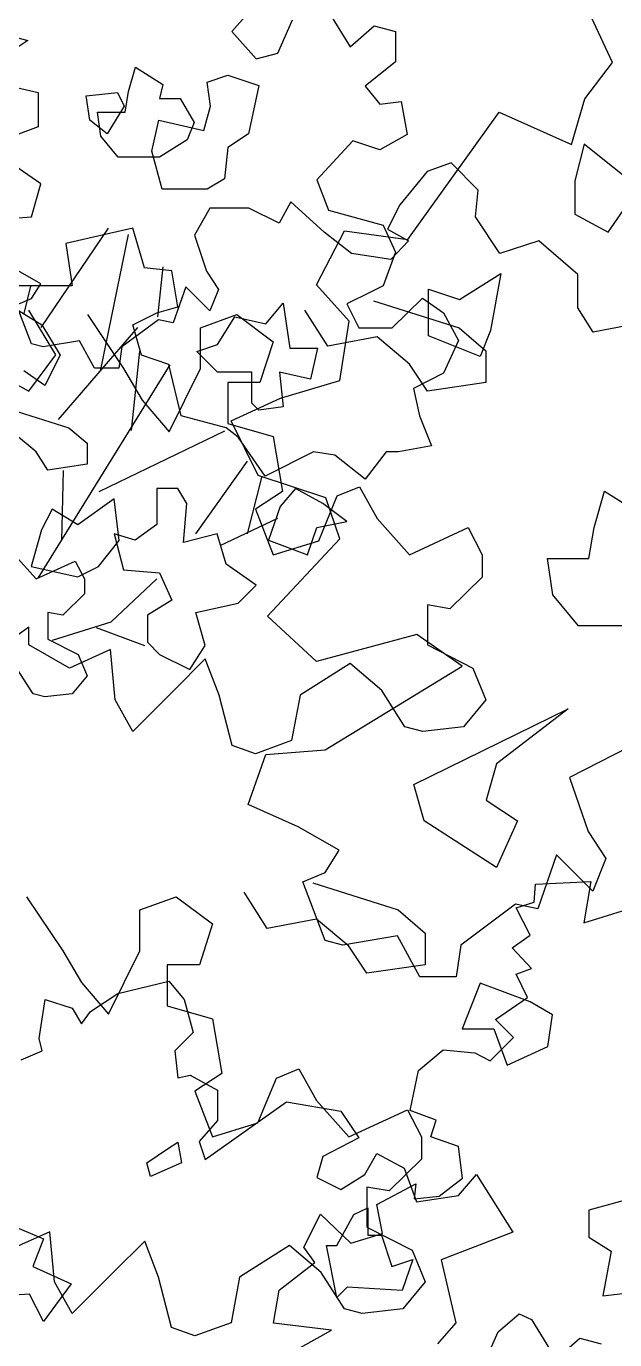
# Model space of a CAD drawing. Header units: inches. Extents: x 11.9 to 85.3, y 21.1 to 37.4.
# Drawn here: x 30.5406 to 30.7427, y 22.5931 to 23.0438 of the extents above; entities that cross this region are included whole.
import ezdxf

# ---------------------------------------------------------------- set-up
doc = ezdxf.new("R2010")
doc.units = ezdxf.units.IN
doc.header["$MEASUREMENT"] = 0
doc.layers.add('CAY', color=94, linetype='Continuous')
doc.layers.add('CAY-3', color=61, linetype='Continuous')

# ---------------------------------------------------------------- blocks, each defined once
blk = doc.blocks.new('A$C76451831')
at = {"layer": 'CAY'}
for p, q in [((2281, 794.5), (2332.5, 870.4)), ((2326.2, 761), (2347.8, 865.6)), ((2491.6, 827), (2512.8, 868.3)), ((2512.8, 868.3), (2561.2, 861.8)), ((2370.1, 802.5), (2374.1, 840.9)), ((2268, 805.1), (2272.9, 825.9)), ((2516.4, 799.3), (2491.6, 827)), ((2294.3, 724.1), (2354.9, 794.5)), ((2509.3, 753.8), (2516.4, 799.3)), ((2350.1, 715.8), (2356.4, 776.4)), ((2278.7, 602.9), (2379.6, 765.8)), ((2463.9, 740.3), (2509.3, 753.8)), ((2426.2, 723.2), (2463.9, 740.3)), ((2446.8, 681.3), (2426.2, 723.2)), ((2325.4, 669), (2421.3, 715.4)), ((2296.7, 631.7), (2297.9, 685.1)), ((2399.3, 636.8), (2438.6, 692.2)), ((2438.6, 636.8), (2450, 680.8)), ((2498.7, 664.2), (2446.8, 681.3)), ((2509.3, 632.9), (2498.7, 664.2)), ((2417.8, 627.7), (2461.8, 648.6)), ((2334.4, 569.5), (2369.4, 602.2)), ((2289.6, 555.4), (2334.4, 569.5)), ((2323, 565.2), (2360, 551.4))]:
    blk.add_line(p, q, dxfattribs=at)
for points in [[(460.4, 1022.4), (484.6, 1036.1), (440.3, 1041.4), (444.5, 1066.7), (472, 1087.8), (463.5, 1099.4), (476.2, 1124.7), (499.4, 1102.6), (523.6, 1110), (519.4, 1132.1), (549, 1147.9), (547.9, 1136.3), (566.9, 1138.4), (584.8, 1152.1), (581.7, 1176.4), (560.6, 1183.8), (564.8, 1196.4), (544.7, 1203.8), (551.1, 1234.4), (570.1, 1250.2), (594.3, 1248.1), (605.9, 1241.8), (623.8, 1259.7), (610.1, 1273.4), (634.4, 1290.3), (625.9, 1308.2), (637.6, 1312.5), (622.8, 1328.3), (636.5, 1337.8), (625.9, 1358.9), (639.7, 1363.1), (640.7, 1376.8), (682.9, 1378.9), (677.6, 1347.3), (721.9, 1361)], [(2441, 1036.7), (2426.8, 1020.6), (2445.3, 999.7), (2461.8, 1004.1), (2473.2, 1029.6)], [(2498.7, 1039.1), (2517.2, 1008.8), (2535.7, 1024.9), (2551.8, 1020.6), (2551.8, 997.4), (2528.6, 978.9), (2540, 965.1), (2556.1, 967.1), (2560.8, 941.9), (2540, 930.1), (2519.2, 937.2), (2491.7, 907.3), (2500.7, 884.1), (2542.4, 872.7), (2551.8, 851.9), (2542.4, 826.3), (2533.3, 821.6), (2514.8, 812.5), (2523.9, 794.1), (2549.4, 794.1), (2572.6, 816.9), (2588.7, 805.5), (2600.1, 784.6), (2588.7, 759.5), (2565.6, 747.7), (2570.3, 726.8), (2579.3, 704), (2554.2, 699.3), (2544.7, 699.3), (2528.6, 678.5), (2505.4, 696.9), (2489.3, 699.3), (2452.3, 680.8), (2431.5, 710.7), (2422.5, 717.8), (2387.9, 726.8), (2378.5, 766.1), (2357.6, 773.2), (2350.9, 796.4), (2369.4, 805.5), (2385.5, 810.2), (2380.8, 837.7), (2360, 840.1), (2350.9, 870.4), (2299.8, 858.6), (2304.6, 826.3), (2260.5, 826.3)], [(2262.9, 807.8), (2281.4, 796.4), (2295.5, 773.2), (2283.7, 750), (2267.6, 761.4)], [(2258.6, 731.5), (2302.2, 717.8), (2316, 706), (2316, 689.9), (2286.1, 685.5), (2277, 699.3), (2260.5, 713.1)], [(2260.5, 620.6), (2277, 602.2), (2306.9, 615.9), (2314, 602.2), (2314, 590.8), (2297.5, 574.6), (2286.1, 576.6), (2286.1, 556.2), (2309.3, 544.4), (2316, 528.2), (2304.6, 514.5), (2283.7, 512.1), (2274.7, 514.5), (2262.9, 533)]]:
    blk.add_lwpolyline(points, dxfattribs=at)
for points in [[(2209.9, 855.3), (2183.5, 873.8), (2188.8, 889.6), (2180.8, 905.5), (2167.6, 916), (2165, 945.1), (2180.8, 950.3), (2196.7, 963.5), (2186.1, 987.3), (2199.3, 1016.3), (2231, 1024.3), (2270.6, 1013.7), (2254.7, 1003.1), (2244.2, 982), (2278.5, 974.1), (2278.5, 947.7), (2257.4, 939.8), (2236.3, 931.9), (2204.6, 937.1), (2199.3, 921.3), (2233.6, 916), (2262.7, 900.2), (2257.4, 881.7), (2220.4, 873.8)], [(2365.6, 929.2), (2370.9, 953), (2405.2, 945.1), (2410.4, 963.5), (2407.8, 982), (2423.6, 987.3), (2447.4, 979.4), (2439.5, 942.4), (2423.6, 931.9), (2421, 908.1), (2407.8, 900.2), (2373.5, 900.2)], [(2318.1, 953), (2315.4, 971.5), (2339.2, 974.1), (2344.5, 963.5), (2331.3, 942.4)], [(2577.1, 788.1), (2577.1, 823.8), (2600.8, 815.8), (2632.5, 835.6), (2624.6, 792.1), (2616.7, 772.3)], [(2415.7, 781.4), (2428.9, 802.5), (2452.7, 797.2), (2465.9, 813), (2471.2, 778.7), (2492.3, 778.7), (2487, 755), (2463.2, 760.2), (2465.9, 733.8), (2447.4, 731.2), (2442.1, 736.5), (2442.1, 760.2), (2415.7, 760.2), (2399.9, 776.1)], [(2392.2, 660), (2385.5, 671.4), (2369.4, 671.4), (2369.4, 643.8), (2352.9, 632), (2336.8, 636.8), (2343.9, 609.2), (2371.4, 606.9), (2380.8, 586), (2362.3, 574.6), (2362.3, 553.8), (2371.4, 544.4), (2394.6, 533), (2406.4, 551.4), (2399.3, 576.6), (2431.5, 583.7), (2445.3, 597.4), (2422.5, 613.6), (2415.4, 636.8), (2389.8, 630.1)], [(2475.5, 671.4), (2463.7, 657.6), (2454.7, 632), (2484.6, 620.6), (2491.7, 641.5), (2514.8, 646.2), (2496.4, 660)]]:
    blk.add_lwpolyline(points, close=True, dxfattribs=at)
at = {"layer": 'CAY-3'}
for p, q in [((2717.8, 996.9), (2700.1, 1035.2)), ((2696.6, 969.1), (2717.8, 996.9)), ((2686.6, 934.3), (2696.6, 969.1)), ((2561.2, 861.8), (2631.1, 959.1)), ((2631.1, 959.1), (2686.6, 934.3)), ((6173.4, 618.5), (6152.8, 652.7)), ((6381.5, 625), (6363.8, 652.7)), ((6416.3, 659.8), (6481.8, 639.1)), ((6197.6, 649.2), (6225.3, 607.9)), ((6284.2, 639.1), (6312, 649.2)), ((6312, 649.2), (6339.7, 628.5)), ((2453.9, 573.9), (2509.3, 632.9)), ((6284.2, 607.9), (6284.2, 639.1)), ((6481.8, 639.1), (6502.4, 621.4)), ((6339.7, 628.5), (6329.6, 597.3)), ((6419.3, 632.1), (6381.5, 625)), ((6444, 611.4), (6419.3, 632.1)), ((6152.8, 590.8), (6173.4, 618.5)), ((6502.4, 621.4), (6502.4, 597.3)), ((6121.5, 607.9), (6152.8, 590.8)), ((6225.3, 607.9), (6239.4, 583.7)), ((6260.1, 559.5), (6284.2, 607.9)), ((6457.6, 590.8), (6444, 611.4)), ((6304.9, 597.3), (6304.9, 566)), ((6329.6, 597.3), (6304.9, 597.3)), ((6502.4, 597.3), (6457.6, 590.8)), ((6239.4, 583.7), (6260.1, 559.5)), ((2491.6, 539.1), (2453.9, 573.9)), ((6304.9, 566), (6339.7, 556)), ((2568.3, 559.8), (2491.6, 539.1)), ((2603, 535.6), (2568.3, 559.8)), ((6339.7, 556), (6346.7, 514.1)), ((2498.1, 471.6), (2603, 535.6)), ((6346.7, 514.1), (6326.1, 500.5)), ((6388.6, 510.6), (6405.7, 517.6)), ((6405.7, 517.6), (6419.3, 493.4)), ((2797, 507.9), (2685, 450.4)), ((6374.5, 476.3), (6388.6, 510.6)), ((6326.1, 500.5), (6339.7, 465.7)), ((6419.3, 493.4), (6444, 465.7)), ((6444, 465.7), (6488.8, 486.4)), ((6488.8, 486.4), (6499.5, 465.7)), ((6339.7, 465.7), (6374.5, 476.3)), ((2439.1, 429.8), (2452.7, 468.1)), ((2452.7, 468.1), (2498.1, 471.6)), ((6499.5, 465.7), (6499.5, 448.6)), ((2685, 450.4), (2699.2, 409.1)), ((6499.5, 448.6), (6474.7, 424.4)), ((2477.5, 412.7), (2439.1, 429.8)), ((6457.6, 427.4), (6457.6, 396.7)), ((6474.7, 424.4), (6457.6, 427.4)), ((2508.7, 395), (2477.5, 412.7)), ((2699.2, 409.1), (2712.7, 388.5)), ((6152.8, 410.3), (6128.6, 393.2)), ((6152.8, 396.7), (6152.8, 410.3)), ((2498.1, 377.9), (2508.7, 395)), ((6184, 379), (6152.8, 396.7)), ((6215.3, 393.2), (6184, 379)), ((6218.8, 354.8), (6215.3, 393.2)), ((6457.6, 396.7), (6492.4, 379)), ((2675.1, 391.3), (2660.8, 350.1)), ((2685, 381.4), (2675.1, 391.3)), ((2712.7, 388.5), (2702.7, 363.7)), ((6287.8, 386.1), (6263.6, 361.9)), ((6298.4, 358.4), (6287.8, 386.1)), ((6398.6, 382.6), (6360.3, 358.4)), ((6422.8, 361.9), (6398.6, 382.6)), ((2481, 370.8), (2498.1, 377.9)), ((2702.7, 363.7), (2685, 381.4)), ((6492.4, 379), (6502.4, 354.8)), ((2453.8, 335.1), (2436.1, 362.9)), ((2498.1, 326), (2481, 370.8)), ((2488.6, 369.9), (2554, 349.3)), ((6263.6, 361.9), (6232.4, 330.6)), ((6440.5, 334.2), (6422.8, 361.9)), ((2269.8, 359.3), (2297.6, 318)), ((2356.5, 349.3), (2384.2, 359.3)), ((2384.2, 359.3), (2411.9, 338.7)), ((2643.7, 353.7), (2601.9, 322.4)), ((2660.8, 350.1), (2643.7, 353.7)), ((6232.4, 330.6), (6218.8, 354.8)), ((6308.4, 320), (6298.4, 358.4)), ((6360.3, 358.4), (6353.8, 323.6)), ((6502.4, 354.8), (6485.3, 334.2)), ((2356.5, 318), (2356.5, 349.3)), ((2491.5, 342.2), (2453.8, 335.1)), ((2516.3, 321.6), (2491.5, 342.2)), ((2554, 349.3), (2574.7, 331.6)), ((2411.9, 338.7), (2401.9, 307.4)), ((2574.7, 331.6), (2574.7, 307.4)), ((6454.1, 330.6), (6440.5, 334.2)), ((6485.3, 334.2), (6454.1, 330.6)), ((2511.7, 322.4), (2498.1, 326)), ((2553.5, 329.5), (2511.7, 322.4)), ((2529.9, 300.9), (2516.3, 321.6)), ((2570.6, 298.2), (2553.5, 329.5)), ((2601.9, 322.4), (2598.3, 298.2)), ((6353.8, 323.6), (6326.1, 313.5)), ((2297.6, 318), (2311.7, 293.8)), ((2332.3, 269.7), (2356.5, 318)), ((6326.1, 313.5), (6308.4, 320)), ((2377.2, 307.4), (2377.2, 276.1)), ((2401.9, 307.4), (2377.2, 307.4)), ((2574.7, 307.4), (2529.9, 300.9)), ((2311.7, 293.8), (2332.3, 269.7)), ((2598.3, 298.2), (2570.6, 298.2)), ((2377.2, 276.1), (2411.9, 266.1)), ((2411.9, 266.1), (2419, 224.2)), ((2419, 224.2), (2398.4, 210.7)), ((2460.9, 220.7), (2478, 227.8)), ((2478, 227.8), (2491.5, 203.6)), ((2446.7, 186.5), (2460.9, 220.7)), ((2398.4, 210.7), (2411.9, 175.9)), ((2491.5, 203.6), (2516.3, 175.9)), ((2516.3, 175.9), (2561.1, 196.5)), ((2561.1, 196.5), (2571.7, 175.9)), ((2411.9, 175.9), (2446.7, 186.5)), ((2571.7, 175.9), (2571.7, 158.8)), ((2571.7, 158.8), (2547, 134.6)), ((2529.9, 137.5), (2529.9, 106.9)), ((2547, 134.6), (2529.9, 137.5)), ((2287.5, 103.3), (2256.3, 89.2)), ((2291.1, 65), (2287.5, 103.3)), ((2529.9, 106.9), (2564.7, 89.2)), ((2360.1, 96.2), (2335.9, 72.1)), ((2370.7, 68.5), (2360.1, 96.2)), ((2470.9, 92.7), (2432.6, 68.5)), ((2495.1, 72.1), (2470.9, 92.7)), ((2564.7, 89.2), (2574.7, 65)), ((2335.9, 72.1), (2304.6, 40.8)), ((2512.8, 44.3), (2495.1, 72.1)), ((2304.6, 40.8), (2291.1, 65)), ((2380.7, 30.2), (2370.7, 68.5)), ((2432.6, 68.5), (2426.1, 33.7)), ((2574.7, 65), (2557.6, 44.3)), ((2526.3, 40.8), (2512.8, 44.3)), ((2557.6, 44.3), (2526.3, 40.8)), ((2398.4, 23.7), (2380.7, 30.2)), ((2426.1, 33.7), (2398.4, 23.7))]:
    blk.add_line(p, q, dxfattribs=at)
for points in [[(6124.5, 721.6), (6154.8, 724), (6161.9, 749.1), (6138.7, 765.3)], [(6457.5, 1165.2), (6473.6, 1171.9), (6471.2, 1181.3), (6475.9, 1211.2), (6496.4, 1204.5), (6503.5, 1192.7), (6510.5, 1202.1), (6531.4, 1215.9), (6570.3, 1225.3), (6582.1, 1211.2), (6589.1, 1186), (6575, 1171.9), (6577.4, 1151.4), (6586.8, 1153.4), (6607.6, 1142), (6607.6, 1118.8), (6593.5, 1102.7), (6598.2, 1088.9), (6660.3, 1132.9), (6702, 1125.9), (6715.7, 1105.4), (6688.2, 1091.2), (6683.5, 1075.1), (6702, 1066.1), (6720.4, 1077.5), (6729.5, 1093.6), (6750.3, 1082.2), (6759.7, 1056.6), (6792, 1061.4), (6805.7, 1077.5), (6833.6, 1033.4), (6778.6, 1012.2), (6790, 964.2), (6775.9, 948.1)], [(6810.8, 931.6), (6822.2, 957.2), (6838.4, 970.9), (6847.8, 966.6), (6866.3, 936.3), (6884.7, 952.4), (6900.9, 948.1)], [(6609.6, 753.8), (6577.4, 779.4), (6570.3, 751.5), (6570.3, 725.9), (6595.8, 712.2), (6611.9, 735.4)], [(6609.6, 640.6), (6584.4, 635.9), (6572.6, 654.4), (6572.6, 679.9), (6542.8, 705.5), (6512.9, 696), (6494.4, 724), (6496.4, 744.4), (6475.9, 765.3), (6457.5, 758.6), (6436.6, 733), (6427.2, 714.5), (6443.3, 705.5), (6429.6, 691.3), (6399.7, 696), (6378.8, 712.2), (6353.3, 735.4), (6344.3, 719.2), (6321.1, 730.6), (6291.2, 730.6), (6279.4, 709.8), (6288.8, 682.3), (6297.9, 668.5), (6291.2, 652), (6279.4, 663.8), (6272.8, 670.4), (6263.3, 643), (6251.9, 645.3), (6224, 624.5), (6221.6, 608.3), (6203.1, 608.3), (6191.7, 629.2), (6163.8, 624.5), (6154.8, 626.8), (6143.4, 656.7), (6154.8, 661.4), (6161.9, 672.8), (6141, 684.6)]]:
    blk.add_lwpolyline(points, dxfattribs=at)
for points in [[(6569.5, 1097), (6577.4, 1102.3), (6580, 1086.5), (6556.3, 1075.9), (6553.6, 1086.5)], [(6712, 1046.9), (6722.6, 1052.1), (6722.6, 1031), (6733.1, 1031), (6741, 1007.2), (6756.9, 1012.5), (6748.9, 988.8), (6706.7, 991.4), (6698.8, 983.5), (6690.9, 1023.1), (6698.8, 1023.1)], [(6437.5, 1017.8), (6456, 1036.3), (6474.5, 1028.4), (6466.5, 1007.2), (6495.6, 994), (6474.5, 965), (6463.9, 986.1), (6424.3, 983.5)], [(6252.8, 814.5), (6268.6, 814.5), (6279.2, 796), (6273.9, 782.8), (6252.8, 769.6), (6221.1, 769.6), (6207.9, 785.5), (6205.3, 803.9), (6226.4, 803.9), (6229, 819.8), (6234.3, 838.3), (6255.4, 825.1)], [(2739.4, 633.6), (2763.2, 633.6), (2779, 605.9), (2771.1, 586.1), (2739.4, 566.3), (2691.9, 566.3), (2672.1, 590.1), (2668.1, 617.8), (2699.8, 617.8), (2703.8, 641.6), (2711.7, 669.3), (2743.4, 649.5)], [(2573.8, 417.4), (2565.9, 445.1), (2684, 503), (2629.2, 460.9), (2621.3, 433.2), (2645.1, 417.4), (2629.2, 381.7)], [(6222, 476.6), (6218.1, 508.3), (6190.4, 488.5), (6170.6, 500.4), (6162.6, 484.6), (6154.7, 456.8), (6190.4, 448.9), (6206.2, 456.8)], [(2654.9, 279), (2616.6, 293.2), (2603, 258.3), (2627.2, 258.3), (2637.2, 230.6), (2668.5, 244.8), (2672, 269)], [(2765.8, 123.3), (2738.1, 130.3), (2699.7, 119.7), (2699.7, 99.1), (2716.8, 88.5), (2710.4, 54.3), (2734.5, 57.2), (2744.6, 92), (2755.2, 95.5), (2790, 109.7)]]:
    blk.add_lwpolyline(points, close=True, dxfattribs=at)

msp = doc.modelspace()

# ---------------------------------------------------------------- block references
at = {"layer": 'CAY', "xscale": 0.0004489089019145984, "yscale": 0.0004489089019145984, "zscale": 0.0004489089019145984}
for p in [(27.77946, 22.65341), (29.52183, 22.5838), (27.64007, 22.16613), (30.42787, 22.13133)]:
    msp.add_blockref('A$C76451831', p, dxfattribs=at)

doc.saveas('drawing.dxf')
